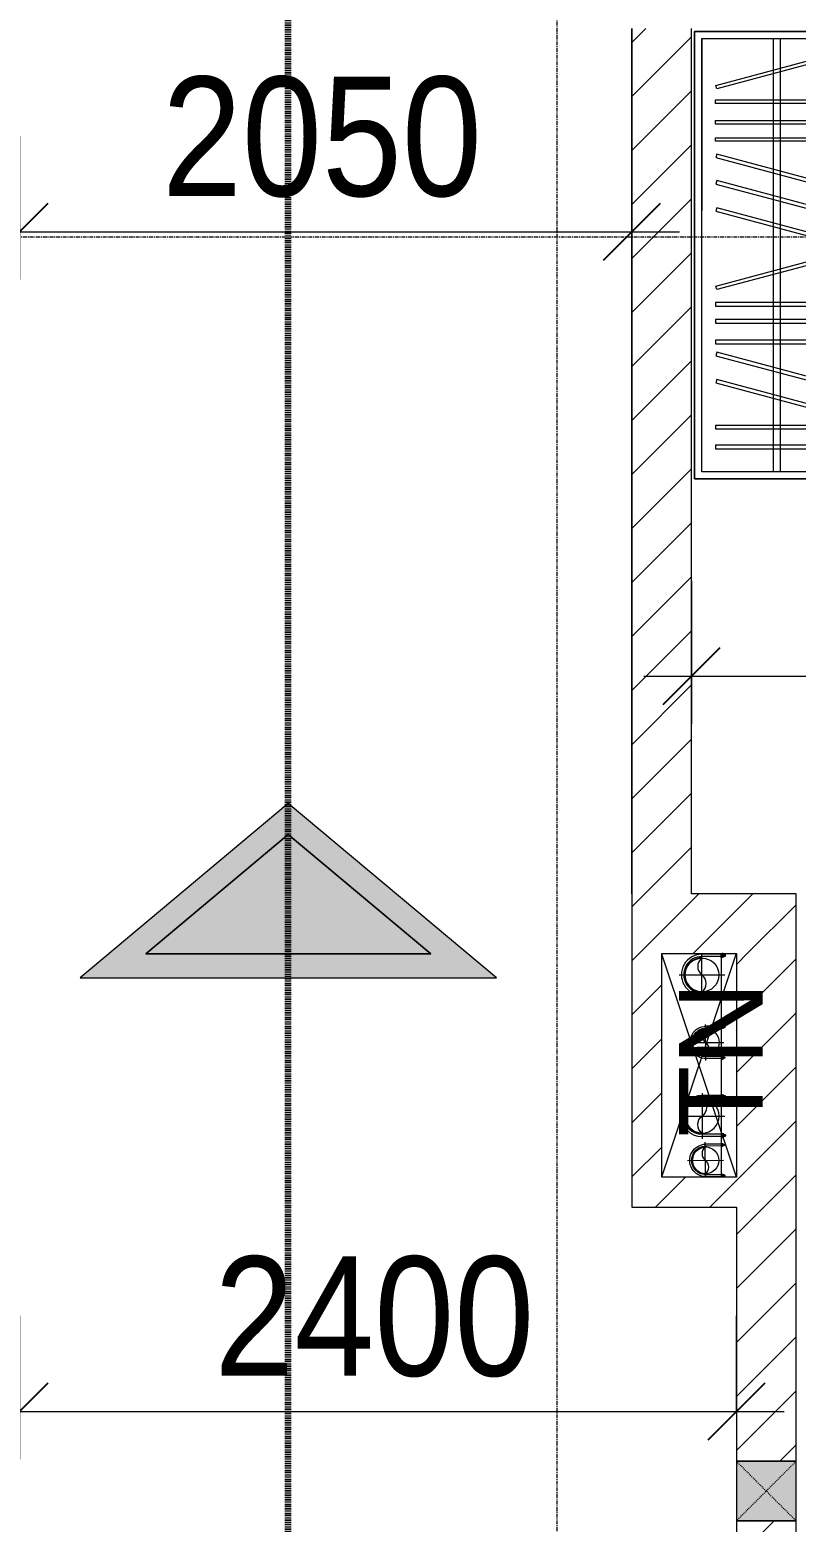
# Model space of a CAD drawing. Header units: millimetres. Extents: x 962 to 241049, y -15958 to 84407.
# Drawn here: x 179666 to 182232, y 40231 to 45232 of the extents above; entities that cross this region are included whole.
import ezdxf

# ---------------------------------------------------------------- set-up
doc = ezdxf.new("R2010")
doc.units = ezdxf.units.MM
for name, pattern in [('1 NÉT CALL OUT', [6, 3, -3]), ('Dash', [6, 3, -3]), ('Grid Line', [22.225, 12.7, -3.175, 3.175, -3.175]), ('IMPORT-CENTER _3_', [10.16, 6.35, -1.27, 1.27, -1.27])]:
    doc.linetypes.add(name, pattern=pattern)
for name, color, linetype, lineweight in [('0-1', 7, 'Continuous', 5), ('0-2', 250, 'Continuous', 9), ('A-ANNO-DIMS', 211, 'Continuous', 9), ('A-ANNO-DIMS-160', 211, 'Continuous', 9), ('A-ANNO-NOTE', 131, 'Continuous', 9), ('A-DETL-3', 90, '1 NÉT CALL OUT', 100), ('A-FLOR', 192, 'Continuous', 9), ('A-FLOR-1', 250, 'Continuous', 9), ('A-WALL', 113, 'Continuous', 9), ('A-WALL-3', 113, 'Continuous', 18), ('A-WALL-PATT-2', 111, 'Continuous', 9), ('G-ANNO-TEXT-1', 7, 'Continuous', 9), ('G-IMPT', 8, 'Continuous', 9), ('G-IMPT-2', 8, 'IMPORT-CENTER _3_', 9), ('I-FURN-1', 254, 'Continuous', 9), ('M-EQPM', 50, 'Continuous', 9), ('S-COLS', 52, 'Continuous', 9), ('S-COLS-1', 52, 'Continuous', 5), ('S-COLS-6', 52, 'Continuous', 18), ('S-COLS-7', 52, 'Dash', 9), ('S-COLS-HDLN', 52, 'Dash', 9), ('S-GRID-1', 1, 'Grid Line', 9)]:
    doc.layers.add(name, color=color, linetype=linetype, lineweight=lineweight)
doc.styles.add('Arial_10', font='arial_0.ttf', dxfattribs={"height": 280})
doc.styles.add('UTM Avo', font='UTM Avo.ttf', dxfattribs={"width": 0.9, "height": 400})
doc.dimstyles.new('1_Dim_chi_tiet_2_5', dxfattribs={"dimscale": 304.8, "dimtxt": 399.720379, "dimasz": 0.629921, "dimexe": 0.524934, "dimexo": 0.0625, "dimgap": 0.052493, "dimtad": 1, "dimdec": 0, "dimrnd": 5, "dimzin": 0, "dimdsep": 46, "dimtxsty": 'UTM Avo', "dimblk1": 'OBLIQUE', "dimblk2": 'OBLIQUE', "dimsah": 1, "dimcen": 0.09, "dimdle": 0.524934, "dimazin": 0, "dimtfac": 1, "dimtdec": 4, "dimtix": 1, "dimtmove": 0, "dimatfit": 3, "dimfxl": 1.049869, "dimfxlon": 1, "dimtvp": 1, "dimtolj": 1, "dimtzin": 0, "dimarcsym": 2})
doc.dimstyles.new('1_Dim_chi_tiet_2_5_1', dxfattribs={"dimscale": 304.8, "dimtxt": 399.720379, "dimasz": 0.629921, "dimexe": 0.524934, "dimexo": 0.0625, "dimgap": 0.052493, "dimtad": 1, "dimdec": 0, "dimrnd": 5, "dimzin": 0, "dimdsep": 46, "dimtxsty": 'UTM Avo', "dimblk1": 'OBLIQUE', "dimblk2": 'OBLIQUE', "dimsah": 1, "dimcen": 0.09, "dimdle": 0.524934, "dimazin": 0, "dimtfac": 1, "dimtdec": 4, "dimtix": 1, "dimtmove": 0, "dimatfit": 3, "dimfxl": 1.049869, "dimfxlon": 1, "dimtvp": 1, "dimtolj": 1, "dimtzin": 0, "dimarcsym": 2})
pattern_1 = [(45, (63179.03, 0), (-90.50967, 90.50967), [])]

# ---------------------------------------------------------------- blocks, each defined once
blk = doc.blocks.new('NCV_TKTC_KET CAU_rvt-1-TKCS_MB TẦNG 1')
at = {"layer": 'A-FLOR-1'}
blk.add_line((118602.6, 41386.9), (118602.6, 42136.9), dxfattribs=at)
blk = doc.blocks.new('TU QUAN AO-SUITE ROOM_3 - TU QUAN AO-SUITE ROOM_3-V25-TKCS_MB TẦNG 1')
at = {"layer": 'I-FURN-1'}
for p, q in [((0, 0), (-550, 0)), ((-550, 0), (-550, -1500)), ((-550, -1500), (-550, 0)), ((-550, 0), (0, 0)), ((0, -1500), (0, 0)), ((0, 0), (0, -1500)), ((-550, -24), (-550, -576)), ((-526, -24), (-24, -24)), ((-526, -1476), (-526, -24)), ((-526, -24), (-526, -600)), ((-287, -24), (-287, -576)), ((-263, -24), (-263, -576)), ((-24, -24), (-24, -1476)), ((-478.3, -181.1), (-61.3, -69.4)), ((-58.2, -80.9), (-475.2, -192.7)), ((-61.3, -69.4), (-58.2, -80.9)), ((-475.2, -192.7), (-478.3, -181.1)), ((-480.1, -229.7), (-50.1, -229.7)), ((-480.1, -241.7), (-480.1, -229.7)), ((-50.1, -241.7), (-480.1, -241.7)), ((-50.1, -229.7), (-50.1, -241.7)), ((-480.1, -299.2), (-50.1, -299.2)), ((-480.1, -311.2), (-480.1, -299.2)), ((-50.1, -299.2), (-50.1, -311.2)), ((-50.1, -311.2), (-480.1, -311.2)), ((-480.1, -356.4), (-50.1, -356.4)), ((-480.1, -368.4), (-480.1, -356.4)), ((-50.1, -368.4), (-480.1, -368.4)), ((-50.1, -356.4), (-50.1, -368.4)), ((-475.2, -411.5), (-478.3, -423.1)), ((-478.3, -423.1), (-61.3, -534.9)), ((-58.2, -523.3), (-475.2, -411.5)), ((-475.2, -500.3), (-478.3, -511.9)), ((-478.3, -511.9), (-61.3, -623.6)), ((-58.2, -612.1), (-475.2, -500.3)), ((-61.3, -534.9), (-58.2, -523.3)), ((-526, -1476), (-526, -600)), ((-475.2, -591.5), (-478.3, -603.1)), ((-58.2, -703.3), (-475.2, -591.5)), ((-287, -576), (-287, -1476)), ((-263, -576), (-263, -1476)), ((-478.3, -603.1), (-61.3, -714.9)), ((-61.3, -623.6), (-58.2, -612.1)), ((-478.3, -853.9), (-61.3, -742.1)), ((-61.3, -714.9), (-58.2, -703.3)), ((-61.3, -742.1), (-58.2, -753.7)), ((-58.2, -753.7), (-475.2, -865.5)), ((-475.2, -865.5), (-478.3, -853.9)), ((-480.1, -908.6), (-480.1, -920.6)), ((-480.1, -908.6), (-480.1, -920.6)), ((-50.1, -908.6), (-480.1, -908.6)), ((-480.1, -920.6), (-50.1, -920.6)), ((-50.1, -920.6), (-50.1, -908.6)), ((-480.1, -965.8), (-480.1, -977.8)), ((-480.1, -965.8), (-480.1, -977.8)), ((-50.1, -965.8), (-480.1, -965.8)), ((-480.1, -977.8), (-50.1, -977.8)), ((-50.1, -977.8), (-50.1, -965.8)), ((-480.1, -1035.3), (-480.1, -1047.3)), ((-480.1, -1035.3), (-480.1, -1047.3)), ((-50.1, -1035.3), (-480.1, -1035.3)), ((-480.1, -1047.3), (-50.1, -1047.3)), ((-50.1, -1047.3), (-50.1, -1035.3)), ((-475.2, -1075.3), (-478.3, -1086.9)), ((-478.3, -1086.9), (-61.3, -1198.6)), ((-58.2, -1187.1), (-475.2, -1075.3)), ((-475.2, -1166.5), (-478.3, -1178.1)), ((-478.3, -1178.1), (-61.3, -1289.9)), ((-58.2, -1278.3), (-475.2, -1166.5)), ((-61.3, -1198.6), (-58.2, -1187.1)), ((-61.3, -1289.9), (-58.2, -1278.3)), ((-480.1, -1320.5), (-480.1, -1332.5)), ((-480.1, -1320.5), (-480.1, -1332.5)), ((-50.1, -1320.5), (-480.1, -1320.5)), ((-480.1, -1332.5), (-50.1, -1332.5)), ((-50.1, -1332.5), (-50.1, -1320.5)), ((-480.1, -1386.9), (-480.1, -1398.9)), ((-480.1, -1386.9), (-480.1, -1398.9)), ((-50.1, -1386.9), (-480.1, -1386.9)), ((-480.1, -1398.9), (-50.1, -1398.9)), ((-50.1, -1398.9), (-50.1, -1386.9)), ((-550, -1500), (0, -1500)), ((0, -1500), (-550, -1500)), ((-24, -1476), (-526, -1476))]:
    blk.add_line(p, q, dxfattribs=at)
blk = doc.blocks.new('NCV_TKTC_TANG 1_rvt-1-TKCS_MB TẦNG 1')
at = {"layer": 'I-FURN-1'}
blk.add_blockref('TU QUAN AO-SUITE ROOM_3 - TU QUAN AO-SUITE ROOM_3-V25-TKCS_MB TẦNG 1', (119262.6, 45226.9), dxfattribs=at)
blk = doc.blocks.new('TKTC_XREF_251221_MB TANG 1 - TKTC_XREF_260130_MB TANG 1_dwg_CUM U_DN100-V187-TKCS_MB TẦNG 1')
at = {"layer": 'G-IMPT'}
blk.add_hatch(color=256, dxfattribs=at).paths.add_polyline_path([(0, -61), (0, -57), (14.8, -55.1), (28.5, -49.4), (40.3, -40.3), (49.4, -28.5), (55.1, -14.8), (57, 0), (55.1, 14.8), (49.4, 28.5), (40.3, 40.3), (28.5, 49.4), (14.8, 55.1), (0, 57), (0, 61), (15.8, 58.9), (30.5, 52.8), (43.1, 43.1), (52.8, 30.5), (58.9, 15.8), (61, 0), (58.9, -15.8), (52.8, -30.5), (43.1, -43.1), (30.5, -52.8), (15.8, -58.9)])
for p, q in [((-79.1, 66.6), (-79.1, 63.4)), ((-76.6, 66.6), (-76.6, 63.4)), ((-74.6, 66.6), (-74.6, 63.4)), ((-72.7, 69.3), (-72.7, 60.7)), ((-66.9, 67.9), (-71.7, 67.9)), ((-65, 69), (0, 69)), ((-66.9, 62.1), (-71.7, 62.1)), ((-72.7, -60.7), (-72.7, -69.3)), ((-66.9, -62.1), (-71.7, -62.1)), ((-79.1, -63.4), (-79.1, -66.6)), ((-76.6, -63.4), (-76.6, -66.6)), ((-74.6, -63.4), (-74.6, -66.6)), ((-66.9, -67.9), (-71.7, -67.9)), ((-66.9, -72.7), (-66.9, -70.8)), ((-65, -69), (0, -69))]:
    blk.add_line(p, q, dxfattribs=at)
at = {"layer": 'G-IMPT', "flags": 128}
for points in [[(-72.7, 67.6), (-78.1, 67.6), (-78.1, 62.4), (-72.7, 62.4)], [(-71.7, 59.2), (-66.9, 59.2), (-66.9, 70.8), (-71.7, 70.8)], [(-66.9, 70.8), (-66.9, 72.7), (-65, 72.7), (-65, 57.3), (-66.9, 57.3), (-66.9, 59.2)], [(-65, 61), (0, 61), (0, 57)], [(-72.7, -62.4), (-78.1, -62.4), (-78.1, -67.6), (-72.7, -67.6)], [(-71.7, -70.8), (-66.9, -70.8), (-66.9, -59.2), (-71.7, -59.2)], [(-66.9, -59.2), (-66.9, -57.3), (-65, -57.3), (-65, -72)], [(-65, -61), (0, -61), (0, -57)]]:
    blk.add_lwpolyline(points, dxfattribs=at)
at = {"layer": 'G-IMPT'}
for centre, radius, start, end in [((-78.1, 66.6), 0.96, 90, 180), ((-78.1, 63.4), 0.96, 180, 270), ((-71.1, 69.3), 1.56, 112.61986, 247.38014), ((-67.9, 65), 4.8, 143.1301, 216.8699), ((0, 0), 69, 270, 90), ((-71.1, 60.7), 1.56, 112.61986, 247.38014), ((0, 0), 61, 270, 90), ((0, 0), 57, 270, 90), ((-78.1, -63.4), 0.96, 90, 180), ((-71.1, -60.7), 1.56, 112.61986, 247.38014), ((-67.9, -65), 4.8, 143.1301, 216.8699), ((-78.1, -66.6), 0.96, 180, 270), ((-71.1, -69.3), 1.56, 112.61986, 247.38014)]:
    blk.add_arc(centre, radius, start, end, dxfattribs=at)
blk = doc.blocks.new('TKTC_XREF_251221_MB TANG 1 - TKTC_XREF_260130_MB TANG 1_dwg_$cc-V188-TKCS_MB TẦNG 1')
at = {"layer": 'G-IMPT'}
blk.add_circle((0, 0), 0.5, dxfattribs=at)
for centre, radius, start, end in [((0, 0), 0.5, 90, 270), ((0.188, 0.25), 0.313, 126.8699, 233.1301), ((-0.188, -0.25), 0.313, 306.8699, 53.1301)]:
    blk.add_arc(centre, radius, start, end, dxfattribs=at)
at = {"layer": 'G-IMPT-2'}
for p, q in [((0, -0.628), (0, 0.673)), ((-0.673, 0), (0.673, 0))]:
    blk.add_line(p, q, dxfattribs=at)
blk = doc.blocks.new('TKTC_XREF_251221_MB TANG 1 - TKTC_XREF_260130_MB TANG 1_dwg_$cc-4202122-TKCS_MB TẦNG 1')
at = {"layer": 'G-IMPT'}
blk.add_circle((0, 0), 0.5, dxfattribs=at)
for centre, radius, start, end in [((0, 0), 0.5, 90, 270), ((0.188, 0.25), 0.313, 126.8699, 233.1301), ((-0.188, -0.25), 0.313, 306.8699, 53.1301)]:
    blk.add_arc(centre, radius, start, end, dxfattribs=at)
at = {"layer": 'G-IMPT-2'}
for p, q in [((0, -0.673), (0, 0.673)), ((-0.673, 0), (0.673, 0))]:
    blk.add_line(p, q, dxfattribs=at)
blk = doc.blocks.new('TKTC_XREF_251221_MB TANG 1 - TKTC_XREF_260130_MB TANG 1_dwg_CUM U_DN100-4202112-TKCS_MB TẦNG 1')
at = {"layer": 'G-IMPT'}
blk.add_hatch(color=256, dxfattribs=at).paths.add_polyline_path([(0, 61), (0, 57), (14.8, 55.1), (28.5, 49.4), (40.3, 40.3), (49.4, 28.5), (55.1, 14.8), (57, 0), (55.1, -14.8), (49.4, -28.5), (40.3, -40.3), (28.5, -49.4), (14.8, -55.1), (0, -57), (0, -61), (15.8, -58.9), (30.5, -52.8), (43.1, -43.1), (52.8, -30.5), (59.7, -9.6), (61, 0), (58.9, 15.8), (52.8, 30.5), (43.1, 43.1), (30.5, 52.8), (15.8, 58.9)])
for p, q in [((-79.1, 66.6), (-79.1, 63.4)), ((-76.6, 66.6), (-76.6, 63.4)), ((-74.6, 66.6), (-74.6, 63.4)), ((-72.7, 69.3), (-72.7, 60.7)), ((-66.9, 67.9), (-71.7, 67.9)), ((-66.9, 62.1), (-71.7, 62.1)), ((-65, 69), (0, 69)), ((-79.1, -63.4), (-79.1, -66.6)), ((-76.6, -63.4), (-76.6, -66.6)), ((-74.6, -63.4), (-74.6, -66.6)), ((-72.7, -60.7), (-72.7, -69.3)), ((-66.9, -62.1), (-71.7, -62.1)), ((-66.9, -67.9), (-71.7, -67.9)), ((-65, -69), (0, -69))]:
    blk.add_line(p, q, dxfattribs=at)
at = {"layer": 'G-IMPT', "flags": 128}
for points in [[(-72.7, 67.6), (-78.1, 67.6), (-78.1, 62.4), (-72.7, 62.4)], [(-71.7, 59.2), (-66.9, 59.2), (-66.9, 70.8), (-71.7, 70.8)], [(-66.9, 70.8), (-66.9, 72.7), (-65, 72.7), (-65, 57.3), (-66.9, 57.3), (-66.9, 59.2)], [(-65, 61), (0, 61), (0, 57)], [(-72.7, -62.4), (-78.1, -62.4), (-78.1, -67.6), (-72.7, -67.6)], [(-71.7, -70.8), (-66.9, -70.8), (-66.9, -59.2), (-71.7, -59.2)], [(-66.9, -59.2), (-66.9, -57.3), (-65, -57.3), (-65, -72.7), (-66.9, -72.7), (-66.9, -70.8)], [(-65, -61), (0, -61), (0, -57)]]:
    blk.add_lwpolyline(points, dxfattribs=at)
at = {"layer": 'G-IMPT'}
for centre, radius, start, end in [((-78.1, 66.6), 0.96, 90, 180), ((-78.1, 63.4), 0.96, 180, 270), ((-71.1, 69.3), 1.56, 112.6199, 247.3801), ((-67.9, 65), 4.8, 143.1301, 216.8699), ((-71.1, 60.7), 1.56, 112.6199, 247.3801), ((0, 0), 69, 270, 90), ((0, 0), 61, 270, 90), ((0, 0), 57, 270, 90), ((-78.1, -63.4), 0.96, 90, 180), ((-78.1, -66.6), 0.96, 180, 270), ((-71.1, -60.7), 1.56, 112.6199, 247.3801), ((-67.9, -65), 4.8, 143.1301, 216.8699), ((-71.1, -69.3), 1.56, 112.6199, 247.3801)]:
    blk.add_arc(centre, radius, start, end, dxfattribs=at)
blk = doc.blocks.new('TKTC_XREF_251221_MB TANG 1 - TKTC_XREF_260130_MB TANG 1_dwg_CUM U_DN100-V189-TKCS_MB TẦNG 1')
at = {"layer": 'G-IMPT'}
blk.add_hatch(color=256, dxfattribs=at).paths.add_polyline_path([(0, 61), (0, 57), (14.8, 55.1), (28.5, 49.4), (40.3, 40.3), (49.4, 28.5), (55.1, 14.8), (57, 0), (55.1, -14.8), (49.4, -28.5), (40.3, -40.3), (28.5, -49.4), (14.8, -55.1), (0, -57), (0, -61), (15.8, -58.9), (30.5, -52.8), (43.1, -43.1), (52.8, -30.5), (58.9, -15.8), (61, 0), (58.9, 15.8), (52.8, 30.5), (43.1, 43.1), (30.5, 52.8), (15.8, 58.9)])
for p, q in [((-79.1, 66.6), (-79.1, 63.4)), ((-76.6, 66.6), (-76.6, 63.4)), ((-74.6, 66.6), (-74.6, 63.4)), ((-72.7, 69.3), (-72.7, 60.7)), ((-66.9, 67.9), (-71.7, 67.9)), ((-66.9, 62.1), (-71.7, 62.1)), ((-65, 69), (0, 69)), ((-79.1, -63.4), (-79.1, -66.6)), ((-76.6, -63.4), (-76.6, -66.6)), ((-74.6, -63.4), (-74.6, -66.6)), ((-72.7, -60.7), (-72.7, -69.3)), ((-66.9, -62.1), (-71.7, -62.1)), ((-66.9, -67.9), (-71.7, -67.9)), ((-65, -69), (0, -69))]:
    blk.add_line(p, q, dxfattribs=at)
at = {"layer": 'G-IMPT', "flags": 128}
for points in [[(-72.7, 67.6), (-78.1, 67.6), (-78.1, 62.4), (-72.7, 62.4)], [(-71.7, 59.2), (-66.9, 59.2), (-66.9, 70.8), (-71.7, 70.8)], [(-66.9, 70.8), (-66.9, 72.7), (-65, 72.7), (-65, 57.3), (-66.9, 57.3), (-66.9, 59.2)], [(-65, 61), (0, 61), (0, 57)], [(-72.7, -62.4), (-78.1, -62.4), (-78.1, -67.6), (-72.7, -67.6)], [(-71.7, -70.8), (-66.9, -70.8), (-66.9, -59.2), (-71.7, -59.2)], [(-66.9, -59.2), (-66.9, -57.3), (-65, -57.3), (-65, -71.5)], [(-65, -61), (0, -61), (0, -57)]]:
    blk.add_lwpolyline(points, dxfattribs=at)
at = {"layer": 'G-IMPT'}
for centre, radius, start, end in [((-78.1, 66.6), 0.96, 90, 180), ((-78.1, 63.4), 0.96, 180, 270), ((-71.1, 69.3), 1.56, 112.6199, 247.3801), ((-67.9, 65), 4.8, 143.1301, 216.8699), ((-71.1, 60.7), 1.56, 112.6199, 247.3801), ((0, 0), 69, 270, 90), ((0, 0), 61, 270, 90), ((0, 0), 57, 270, 90), ((-78.1, -63.4), 0.96, 90, 180), ((-78.1, -66.6), 0.96, 180, 270), ((-71.1, -60.7), 1.56, 112.6199, 247.3801), ((-67.9, -65), 4.8, 143.1301, 216.8699), ((-71.1, -69.3), 1.56, 112.6199, 247.3801)]:
    blk.add_arc(centre, radius, start, end, dxfattribs=at)
blk = doc.blocks.new('TKTC_XREF_251221_MB TANG 1 - TKTC_XREF_260130_MB TANG 1_dwg_$cc-V190-TKCS_MB TẦNG 1')
at = {"layer": 'G-IMPT'}
blk.add_circle((0, 0), 0.5, dxfattribs=at)
for centre, radius, start, end in [((0, 0), 0.5, 90, 270), ((0.188, 0.25), 0.313, 126.8699, 233.1301), ((-0.188, -0.25), 0.313, 306.8699, 53.1301)]:
    blk.add_arc(centre, radius, start, end, dxfattribs=at)
at = {"layer": 'G-IMPT-2'}
for p, q in [((0, -0.673), (0, 0.635)), ((-0.673, 0), (0.673, 0))]:
    blk.add_line(p, q, dxfattribs=at)
blk = doc.blocks.new('TKTC_XREF_251221_MB TANG 1 - TKTC_XREF_260130_MB TANG 1_dwg_CUM U_DN100-4202115-TKCS_MB TẦNG 1')
at = {"layer": 'G-IMPT'}
blk.add_hatch(color=256, dxfattribs=at).paths.add_polyline_path([(0, -61), (0, -57), (14.8, -55.1), (28.5, -49.4), (40.3, -40.3), (49.4, -28.5), (55.1, -14.8), (57, 0), (55.1, 14.8), (49.4, 28.5), (40.3, 40.3), (28.5, 49.4), (14.8, 55.1), (0, 57), (0, 61), (15.8, 58.9), (30.5, 52.8), (43.1, 43.1), (52.8, 30.5), (58.9, 15.8), (61, 0), (58.9, -15.8), (52.8, -30.5), (43.1, -43.1), (30.5, -52.8), (15.8, -58.9)])
for p, q in [((-79.1, 66.6), (-79.1, 63.4)), ((-76.6, 66.6), (-76.6, 63.4)), ((-74.6, 66.6), (-74.6, 63.4)), ((-72.7, 69.3), (-72.7, 60.7)), ((-66.9, 67.9), (-71.7, 67.9)), ((-65, 69), (0, 69)), ((-66.9, 62.1), (-71.7, 62.1)), ((-72.7, -60.7), (-72.7, -69.3)), ((-66.9, -62.1), (-71.7, -62.1)), ((-79.1, -63.4), (-79.1, -66.6)), ((-76.6, -63.4), (-76.6, -66.6)), ((-74.6, -63.4), (-74.6, -66.6)), ((-66.9, -67.9), (-71.7, -67.9)), ((-65, -69), (0, -69))]:
    blk.add_line(p, q, dxfattribs=at)
at = {"layer": 'G-IMPT', "flags": 128}
for points in [[(-72.7, 67.6), (-78.1, 67.6), (-78.1, 62.4), (-72.7, 62.4)], [(-71.7, 59.2), (-66.9, 59.2), (-66.9, 70.8), (-71.7, 70.8)], [(-66.9, 70.8), (-66.9, 72.7), (-65, 72.7), (-65, 57.3), (-66.9, 57.3), (-66.9, 59.2)], [(-65, 61), (0, 61), (0, 57)], [(-72.7, -62.4), (-78.1, -62.4), (-78.1, -67.6), (-72.7, -67.6)], [(-71.7, -70.8), (-66.9, -70.8), (-66.9, -59.2), (-71.7, -59.2)], [(-66.9, -59.2), (-66.9, -57.3), (-65, -57.3), (-65, -72.7), (-66.9, -72.7), (-66.9, -70.8)], [(-65, -61), (0, -61), (0, -57)]]:
    blk.add_lwpolyline(points, dxfattribs=at)
at = {"layer": 'G-IMPT'}
for centre, radius, start, end in [((-78.1, 66.6), 0.96, 90, 180), ((-78.1, 63.4), 0.96, 180, 270), ((-71.1, 69.3), 1.56, 112.61986, 247.38014), ((-67.9, 65), 4.8, 143.1301, 216.8699), ((0, 0), 69, 270, 90), ((-71.1, 60.7), 1.56, 112.61986, 247.38014), ((0, 0), 61, 270, 90), ((0, 0), 57, 270, 90), ((-78.1, -63.4), 0.96, 90, 180), ((-71.1, -60.7), 1.56, 112.61986, 247.38014), ((-67.9, -65), 4.8, 143.1301, 216.8699), ((-78.1, -66.6), 0.96, 180, 270), ((-71.1, -69.3), 1.56, 112.61986, 247.38014)]:
    blk.add_arc(centre, radius, start, end, dxfattribs=at)
blk = doc.blocks.new('TKTC_XREF_251221_MB TANG 1 - TKTC_XREF_260130_MB TANG 1_dwg_$cc-4202118-TKCS_MB TẦNG 1')
at = {"layer": 'G-IMPT'}
blk.add_circle((0, 0), 0.5, dxfattribs=at)
for centre, radius, start, end in [((0, 0), 0.5, 90, 270), ((0.188, 0.25), 0.313, 126.8699, 233.1301), ((-0.188, -0.25), 0.313, 306.8699, 53.1301)]:
    blk.add_arc(centre, radius, start, end, dxfattribs=at)
at = {"layer": 'G-IMPT-2'}
for p, q in [((0, -0.673), (0, 0.673)), ((-0.673, 0), (0.673, 0))]:
    blk.add_line(p, q, dxfattribs=at)
blk = doc.blocks.new('TKTC_XREF_251221_MB TANG 1 - TKTC_XREF_260130_MB TANG 1_dwg-4202109-TKCS_MB TẦNG 1')
at = {"layer": 'G-IMPT'}
for p, q in [((-84349.1, -359959.7), (-84349.1, -359209.7)), ((-84299.3, -359209.5), (-84299.3, -359959.7))]:
    blk.add_line(p, q, dxfattribs=at)
for name, p, xscale, yscale, zscale, rotation in [('TKTC_XREF_251221_MB TANG 1 - TKTC_XREF_260130_MB TANG 1_dwg_$cc-V190-TKCS_MB TẦNG 1', (-84414.4, -359281.9), 113.7150000000091, 113.7150000000091, 113.7150000000091, 359.9990086636432), ('TKTC_XREF_251221_MB TANG 1 - TKTC_XREF_260130_MB TANG 1_dwg_CUM U_DN100-V189-TKCS_MB TẦNG 1', (-84414.4, -359281), 0.9975000000000005, 0.9975000000000005, 0.9975000000000005, 180.000991338195), ('TKTC_XREF_251221_MB TANG 1 - TKTC_XREF_260130_MB TANG 1_dwg_$cc-4202118-TKCS_MB TẦNG 1', (-84402.1, -359508.1), 90.00000000005107, 90.00000000005107, 90.00000000005107, 0.3740267799372842), ('TKTC_XREF_251221_MB TANG 1 - TKTC_XREF_260130_MB TANG 1_dwg_CUM U_DN100-4202112-TKCS_MB TẦNG 1', (-84413.9, -359754.8), 0.9974999999999965, 0.9974999999999965, 0.9974999999999965, 180.0009913385626), ('TKTC_XREF_251221_MB TANG 1 - TKTC_XREF_260130_MB TANG 1_dwg_$cc-V188-TKCS_MB TẦNG 1', (-84402.7, -359903.2), 90.00000000005107, 90.00000000005107, 90.00000000005107, 0.3740267799372842)]:
    blk.add_blockref(name, p, dxfattribs=dict(xscale=xscale, yscale=yscale, zscale=zscale, rotation=rotation))
at = {"extrusion": (0, 0, -1)}
for name, p, xscale, yscale, zscale, rotation in [('TKTC_XREF_251221_MB TANG 1 - TKTC_XREF_260130_MB TANG 1_dwg_CUM U_DN100-4202115-TKCS_MB TẦNG 1', (84400.2, -359508.1), 0.7894736842105242, 0.7894736842105242, -0.7894736842105242, 359.6259732184666), ('TKTC_XREF_251221_MB TANG 1 - TKTC_XREF_260130_MB TANG 1_dwg_$cc-4202122-TKCS_MB TẦNG 1', (84413.9, -359754.8), 113.7150000000092, 113.7150000000092, -113.7150000000092, 179.9990086636432), ('TKTC_XREF_251221_MB TANG 1 - TKTC_XREF_260130_MB TANG 1_dwg_CUM U_DN100-V187-TKCS_MB TẦNG 1', (84400.8, -359903.2), 0.7894736842105242, 0.7894736842105242, -0.7894736842105242, 359.6259732184666)]:
    blk.add_blockref(name, p, dxfattribs=dict(at, xscale=xscale, yscale=yscale, zscale=zscale, rotation=rotation))
blk = doc.blocks.new('TKTC_XREF_251221_MB TANG 1 - TKTC_XREF_251221_MB TANG 1-2038492-TKCS_MB TẦNG 1')
blk.add_blockref('TKTC_XREF_251221_MB TANG 1 - TKTC_XREF_260130_MB TANG 1_dwg-4202109-TKCS_MB TẦNG 1', (169499.1, 384109.7))
blk = doc.blocks.new('G1_SOF - BO TRU - 200x200-3051103-TKCS_MB TẦNG 1')
at = {"layer": 'S-COLS-HDLN'}
for p, q in [((-100, -100), (100, 100)), ((100, -100), (-100, 100))]:
    blk.add_line(p, q, dxfattribs=at)
blk = doc.blocks.new('DIMBLOCK150-TKCS_MB TẦNG 1')
at = {"layer": 'A-ANNO-DIMS-160'}
for p, q in [((179631.6, 40922), (179631.6, 40442)), ((179631.6, 40602), (179631.6, 40922)), ((182031.5, 40922), (182031.5, 40442)), ((182031.5, 40602), (182031.5, 40922)), ((179471.6, 40602), (182191.5, 40602))]:
    blk.add_line(p, q, dxfattribs=at)
at = {"layer": 'A-ANNO-DIMS-160', "lineweight": 25}
for p, q in [((179631.6, 40602), (179727.6, 40698)), ((182031.5, 40602), (182127.5, 40698)), ((179631.6, 40602), (179535.6, 40506)), ((182031.5, 40602), (181935.5, 40506))]:
    blk.add_line(p, q, dxfattribs=at)
at = {"layer": 'A-ANNO-DIMS-160', "color": 0, "insert": (180283.8, 41121.6), "char_height": 400, "width": 1314.636, "attachment_point": 1, "line_spacing_factor": 1.110334, "style": 'UTM Avo'}
blk.add_mtext('2400', dxfattribs=at)
blk = doc.blocks.new('_Oblique')
at = {"color": 0, "linetype": 'ByBlock', "lineweight": -2}
blk.add_line((-0.5, -0.5), (0.5, 0.5), dxfattribs=at)
blk = doc.blocks.new('HDNDCT_MŨI TÊN THOÁT HIỂM - HDNDCT_MŨI TÊN THOÁT HIỂM-2437747-TKCS_MB TẦNG 1')
at = {"layer": 'A-ANNO-NOTE'}
h = blk.add_hatch(color=256, dxfattribs=at)
h.paths.add_polyline_path([(-3.153, 0), (0.5, 4.353), (0.5, -4.353)])
h.paths.add_polyline_path([(-2.5, 0), (0, -2.979), (0, 2.979)])
blk.add_hatch(color=256, dxfattribs=at).paths.add_polyline_path([(0, -2.979), (-2.5, 0), (0, 2.979)])
for p, q in [((0.5, 4.353), (-3.153, 0)), ((0.5, -4.353), (0.5, 4.353)), ((-2.5, 0), (0, 2.979)), ((0, 2.979), (-2.5, 0)), ((0, 2.979), (0, -2.979)), ((0, -2.979), (0, 2.979)), ((-3.153, 0), (0.5, -4.353)), ((0, -2.979), (-2.5, 0)), ((-2.5, 0), (0, -2.979))]:
    blk.add_line(p, q, dxfattribs=at)
blk = doc.blocks.new('DIMBLOCK307-TKCS_MB TẦNG 1')
at = {"layer": 'A-ANNO-DIMS-160'}
for p, q in [((179631.6, 44875.5), (179631.6, 44395.5)), ((179631.6, 44555.5), (179631.6, 44875.5)), ((181681.6, 44875.5), (181681.6, 44395.5)), ((181681.6, 44555.5), (181681.6, 44875.5)), ((179471.6, 44555.5), (181841.6, 44555.5))]:
    blk.add_line(p, q, dxfattribs=at)
at = {"layer": 'A-ANNO-DIMS-160', "lineweight": 25}
for p, q in [((179631.6, 44555.5), (179727.6, 44651.5)), ((181681.6, 44555.5), (181777.6, 44651.5)), ((179631.6, 44555.5), (179535.6, 44459.5)), ((181681.6, 44555.5), (181585.6, 44459.5))]:
    blk.add_line(p, q, dxfattribs=at)
at = {"layer": 'A-ANNO-DIMS-160', "color": 0, "insert": (180108.8, 45075.1), "char_height": 400, "width": 1314.636, "attachment_point": 1, "line_spacing_factor": 1.110334, "style": 'UTM Avo'}
blk.add_mtext('2050', dxfattribs=at)
blk = doc.blocks.new('DIMBLOCK375-TKCS_MB TẦNG 1')
at = {"layer": 'A-ANNO-DIMS-160'}
for p, q in [((181881.6, 43386), (181881.6, 42906)), ((181881.6, 43066), (181881.6, 43386)), ((190231.6, 43386), (190231.6, 42906)), ((190231.6, 43066), (190231.6, 43386)), ((181721.6, 43066), (190391.6, 43066))]:
    blk.add_line(p, q, dxfattribs=at)
at = {"layer": 'A-ANNO-DIMS-160', "lineweight": 25}
for p, q in [((181881.6, 43066), (181977.6, 43162)), ((190231.6, 43066), (190327.6, 43162)), ((181881.6, 43066), (181785.6, 42970)), ((190231.6, 43066), (190135.6, 42970))]:
    blk.add_line(p, q, dxfattribs=at)
at = {"layer": 'A-ANNO-DIMS-160', "color": 0, "insert": (185508.8, 43585.7), "char_height": 400, "width": 1314.636, "attachment_point": 1, "line_spacing_factor": 1.110334, "style": 'UTM Avo'}
blk.add_mtext('8350', dxfattribs=at)

msp = doc.modelspace()

# ---------------------------------------------------------------- hatches: boundary and pattern name
at = {"layer": 'A-WALL-PATT-2'}
h = msp.add_hatch(dxfattribs=at)
h.set_pattern_fill('FP_1', color=256, style=0, pattern_type=2)
h.set_pattern_definition(pattern_1)
h.paths.add_polyline_path([(181881.6, 42336.9), (181881.6, 45236.9), (181681.6, 45236.9), (181681.6, 42336.9)])
h = msp.add_hatch(dxfattribs=at)
h.set_pattern_fill('FP_1', color=256, style=0, pattern_type=2)
h.set_pattern_definition(pattern_1)
h.paths.add_polyline_path([(182231.5, 42136.9), (182231.5, 42336.9), (181681.5, 42336.9), (181681.5, 42136.9), (182163.4, 42136.9)])
h = msp.add_hatch(dxfattribs=at)
h.set_pattern_fill('FP_1', color=256, style=0, pattern_type=2)
h.set_pattern_definition(pattern_1)
h.paths.add_polyline_path([(181781.5, 41386.9), (181781.5, 42136.9), (181681.5, 42136.9), (181681.5, 41386.9), (181760.4, 41386.9)])
h = msp.add_hatch(dxfattribs=at)
h.set_pattern_fill('FP_1', color=256, style=0, pattern_type=2)
h.set_pattern_definition(pattern_1)
h.paths.add_polyline_path([(182231.5, 41286.9), (182231.5, 42136.9), (182031.5, 42136.9), (182031.5, 41286.9), (182163.4, 41286.9)])
h = msp.add_hatch(dxfattribs=at)
h.set_pattern_fill('FP_1', color=256, style=0, pattern_type=2)
h.set_pattern_definition(pattern_1)
h.paths.add_polyline_path([(181760.4, 41286.9), (182031.5, 41286.9), (182031.5, 41386.9), (181681.5, 41386.9), (181681.5, 41286.9)])
h = msp.add_hatch(dxfattribs=at)
h.set_pattern_fill('FP_1', color=256, style=0, pattern_type=2)
h.set_pattern_definition(pattern_1)
h.paths.add_polyline_path([(182031.5, 37237.4), (182231.5, 37237.4), (182231.5, 37385.3), (182031.5, 37385.3)])
h.paths.add_polyline_path([(182031.5, 38475.3), (182231.5, 38475.3), (182231.5, 40235.3), (182031.5, 40235.3)])
h.paths.add_polyline_path([(182163.4, 40435.3), (182231.5, 40435.3), (182231.5, 41286.9), (182031.5, 41286.9), (182031.5, 40435.3)])
at = {"layer": 'S-COLS-1'}
msp.add_hatch(color=256, dxfattribs=at).paths.add_polyline_path([(182231.5, 40235.3), (182231.5, 40435.3), (182031.5, 40435.3), (182031.5, 40235.3), (182163.4, 40235.3)])

# ---------------------------------------------------------------- linework, layer by layer
at = {"layer": '0-2'}
for p, q in [((181781.5, 41387.8), (182031, 42134.9)), ((182031.7, 41386.9), (181781.9, 42134.9))]:
    msp.add_line(p, q, dxfattribs=at)
at = {"layer": 'A-DETL-3'}
msp.add_line((180531.6, 37930.3), (180531.6, 47314.6), dxfattribs=at)
at = {"layer": 'A-FLOR'}
msp.add_line((181681.5, 42336.9), (181681.5, 45236.9), dxfattribs=at)
at = {"layer": 'A-WALL'}
for p, q in [((182031.5, 40435.3), (182231.5, 40435.3)), ((182231.5, 40235.3), (182031.5, 40235.3))]:
    msp.add_line(p, q, dxfattribs=at)
at = {"layer": 'A-WALL-3'}
for p, q in [((181681.6, 45236.9), (181681.6, 42336.9)), ((181881.6, 42336.9), (181881.6, 45236.9)), ((181681.5, 42336.9), (181681.5, 41286.9)), ((182231.5, 42336.9), (181881.6, 42336.9)), ((182231.5, 40435.3), (182231.5, 42336.9)), ((181781.5, 41386.9), (181781.5, 42136.9)), ((181781.5, 42136.9), (182031.5, 42136.9)), ((182031.5, 42136.9), (182031.5, 41386.9)), ((182031.5, 41386.9), (181781.5, 41386.9)), ((181681.5, 41286.9), (182031.5, 41286.9)), ((182031.5, 41286.9), (182031.5, 40435.3)), ((182031.5, 40235.3), (182031.5, 38475.3)), ((182231.5, 38475.3), (182231.5, 40235.3))]:
    msp.add_line(p, q, dxfattribs=at)
at = {"layer": 'S-COLS'}
for p, q in [((182231.5, 40435.3), (182031.5, 40435.3)), ((182031.5, 40235.3), (182231.5, 40235.3))]:
    msp.add_line(p, q, dxfattribs=at)
at = {"layer": 'S-COLS-6'}
for p, q in [((182031.5, 40435.3), (182031.5, 40235.3)), ((182231.5, 40235.3), (182231.5, 40435.3))]:
    msp.add_line(p, q, dxfattribs=at)
at = {"layer": 'S-GRID-1'}
for p, q in [((181431.6, 15532), (181431.6, 78459.2)), ((192368.8, 44536.9), (96265.8, 44536.9))]:
    msp.add_line(p, q, dxfattribs=at)

# ---------------------------------------------------------------- block references
at = {"layer": '0-1'}
for name in ['NCV_TKTC_KET CAU_rvt-1-TKCS_MB TẦNG 1', 'NCV_TKTC_TANG 1_rvt-1-TKCS_MB TẦNG 1']:
    msp.add_blockref(name, (63179, 0), dxfattribs=at)
at = {"layer": 'A-ANNO-NOTE', "xscale": 160, "yscale": 160, "zscale": 160, "rotation": 269.9999999999999}
msp.add_blockref('HDNDCT_MŨI TÊN THOÁT HIỂM - HDNDCT_MŨI TÊN THOÁT HIỂM-2437747-TKCS_MB TẦNG 1', (180531.6, 42135.3), dxfattribs=at)
at = {"layer": 'M-EQPM'}
msp.add_blockref('TKTC_XREF_251221_MB TANG 1 - TKTC_XREF_251221_MB TANG 1-2038492-TKCS_MB TẦNG 1', (96831.6, 17236.9), dxfattribs=at)
at = {"layer": 'S-COLS-7', "rotation": 180}
msp.add_blockref('G1_SOF - BO TRU - 200x200-3051103-TKCS_MB TẦNG 1', (182131.5, 40335.3), dxfattribs=at)

# ---------------------------------------------------------------- texts
at = {"layer": 'G-ANNO-TEXT-1', "insert": (181980, 41782.2), "char_height": 280, "width": 624, "attachment_point": 5, "rotation": 90, "line_spacing_factor": 0.936439, "style": 'Arial_10'}
msp.add_mtext('\\pt79.9988,160.0004,239.9992,320.0008,399.9996,480.0012,560,639.9988,720.0004,799.9992,880.0008,959.9996,1040.0012,1120,1199.9988,1280.0004,1359.9992,1440.0008,1519.9996,1600.0012,1680,1759.9988,1840.0004,1919.9992,2000.0008,2079.9996,2160.0012,2240,2319.9988,2400.0004,2479.9992,2560.0008;TN', dxfattribs=at)

# ---------------------------------------------------------------- dimensions: what is measured, and where the dimension line sits
at = {"layer": 'A-ANNO-DIMS'}
for base, p1, p2, dimstyle, override, picture, middle in [((181681.6, 44555.5), (179631.6, 44875.5), (181681.6, 44875.5), '1_Dim_chi_tiet_2_5_1', {"dimpost": '<>', "dimfxl": 2050}, 'DIMBLOCK307-TKCS_MB TẦNG 1', (180656.6, 44778.5)), ((190231.6, 43066), (181881.6, 43386), (190231.6, 43386), '1_Dim_chi_tiet_2_5_1', {"dimpost": '<>', "dimfxl": 8350}, 'DIMBLOCK375-TKCS_MB TẦNG 1', (186056.6, 43289)), ((182031.5, 40602), (179631.6, 40922), (182031.5, 40922), '1_Dim_chi_tiet_2_5', {"dimpost": '<>', "dimfxl": 2399.928669}, 'DIMBLOCK150-TKCS_MB TẦNG 1', (180831.6, 40825))]:
    dim = msp.add_linear_dim(base=base, p1=p1, p2=p2, dimstyle=dimstyle, override=override, dxfattribs=at)
    dim.commit()
    dim.dimension.update_dxf_attribs({"geometry": picture, "text_midpoint": middle})

doc.saveas('drawing.dxf')
